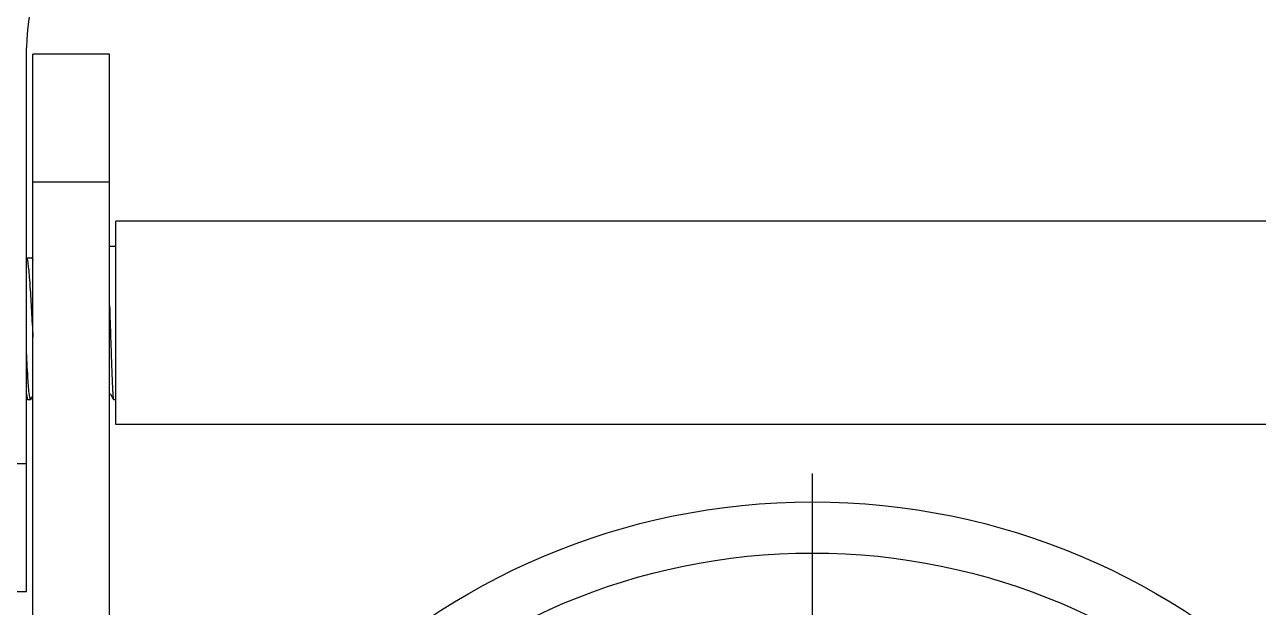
# Model space of a CAD drawing. Extents: x 1382187 to 1725648, y 860327 to 1571294.
# Drawn here: x 1506070 to 1507219, y 1247210 to 1247753 of the extents above; entities that cross this region are included whole.
import ezdxf

# ---------------------------------------------------------------- set-up
doc = ezdxf.new("R2010")
doc.units = 0
doc.header["$LTSCALE"] = 1000
doc.header["$MEASUREMENT"] = 0
doc.linetypes.add('CENTER', pattern=[8, 5, -1, 1, -1])

msp = doc.modelspace()

# ---------------------------------------------------------------- linework, layer by layer
at = {"linetype": 'Continuous'}
for p, q in [((1506071.5, 1247224.9), (1506071.5, 1247730.9)), ((1506148.9, 1247725), (1506077.4, 1247725)), ((1506077.4, 1246665.3), (1506077.4, 1247725)), ((1506148.9, 1246665.3), (1506148.9, 1247725)), ((1506148.9, 1247605.9), (1506077.4, 1247605.9)), ((1507452.6, 1247569.6), (1506154.8, 1247569.6)), ((1506154.8, 1247380.3), (1506154.8, 1247569.6)), ((1506077.4, 1247536.7), (1506076.5, 1247535.1)), ((1506148.9, 1247546.4), (1506154.8, 1247546.4)), ((1506148.9, 1247546.4), (1506154.8, 1247546.4)), ((1506071.8, 1247534.8), (1506071.5, 1247535.4)), ((1506076.6, 1247535.1), (1506071.5, 1247535.1)), ((1506071.5, 1247405.5), (1506072.5, 1247403.7)), ((1506072.5, 1247403.7), (1506072.8, 1247403.5)), ((1506072.8, 1247403.5), (1506075.4, 1247403.5)), ((1506072.8, 1247403.5), (1506075.4, 1247403.5)), ((1506075.6, 1247403.7), (1506075.4, 1247403.5)), ((1506075.6, 1247403.7), (1506077.4, 1247406.8)), ((1506148.9, 1247408.6), (1506149.7, 1247408.6)), ((1506149.4, 1247408.9), (1506149.6, 1247408.6)), ((1506149.6, 1247408.6), (1506152.5, 1247403.6)), ((1506152.5, 1247403.6), (1506152.6, 1247403.5)), ((1506152.6, 1247403.5), (1506154.8, 1247403.5)), ((1506152.6, 1247403.5), (1506154.8, 1247403.5)), ((1507452.6, 1247380.3), (1506154.8, 1247380.3)), ((1506000, 1247344), (1506071.5, 1247344)), ((1506000, 1247224.9), (1506071.5, 1247224.9))]:
    msp.add_line(p, q, dxfattribs=at)
at = {"color": 0, "linetype": 'CENTER'}
msp.add_line((1506803.7, 1245958.1), (1506803.7, 1247334.8), dxfattribs=at)
at = {"linetype": 'Continuous'}
for radius in [642.9, 595.3]:
    msp.add_circle((1506803.7, 1246665.3), radius, dxfattribs=at)
msp.add_arc((1506238.2, 1247730.9), 166.7, 135, 180, dxfattribs=at)
for points, knots in [([(1506071.8, 1247534.8), (1506071.8, 1247534.7), (1506071.9, 1247534.6), (1506072, 1247534.4), (1506072, 1247534.3)], [0, 0, 0, 0, 0.445943, 1, 1, 1, 1]), ([(1506072, 1247534.3), (1506072.4, 1247533.3), (1506072.8, 1247530.3), (1506073.8, 1247521.8), (1506074.9, 1247506.7), (1506076.1, 1247485.4), (1506077, 1247469.8), (1506077.4, 1247461.7)], [0, 0, 0, 0, 0.044729, 0.121018, 0.355323, 0.665189, 1, 1, 1, 1]), ([(1506076.6, 1247535.1), (1506076.8, 1247535.1), (1506077.2, 1247534.4), (1506077.3, 1247533.9), (1506077.4, 1247533.4)], [0, 0, 0, 0, 0.304899, 1, 1, 1, 1]), ([(1506148.9, 1247491.1), (1506149.2, 1247480.7), (1506149.7, 1247465.4), (1506150.4, 1247445.6), (1506150.8, 1247432.3), (1506151.2, 1247421.2), (1506151.7, 1247412.6), (1506151.9, 1247407.2), (1506152.3, 1247404.6), (1506152.4, 1247403.8), (1506152.5, 1247403.6)], [0, 0, 0, 0, 0.355695, 0.525486, 0.678867, 0.808456, 0.908046, 0.972875, 0.991235, 1, 1, 1, 1]), ([(1506074.6, 1247405.6), (1506073.6, 1247410.6), (1506072.8, 1247424.6), (1506071.9, 1247438.5), (1506071.5, 1247447.4)], [0, 0, 0, 0, 0.361968, 1, 1, 1, 1]), ([(1506071.5, 1247408.9), (1506071.6, 1247407.7), (1506071.9, 1247406), (1506072.2, 1247404.3), (1506072.5, 1247403.7)], [0, 0, 0, 0, 0.654938, 1, 1, 1, 1]), ([(1506075, 1247403.9), (1506075, 1247404), (1506074.8, 1247404.5), (1506074.7, 1247405.1), (1506074.6, 1247405.6)], [0, 0, 0, 0, 0.180675, 1, 1, 1, 1]), ([(1506075.4, 1247403.5), (1506075.3, 1247403.5), (1506075.1, 1247403.6), (1506075.1, 1247403.8), (1506075, 1247403.9)], [0, 0, 0, 0, 0.371489, 1, 1, 1, 1])]:
    msp.add_open_spline(points, degree=3, knots=knots, dxfattribs=at)

doc.saveas('drawing.dxf')
